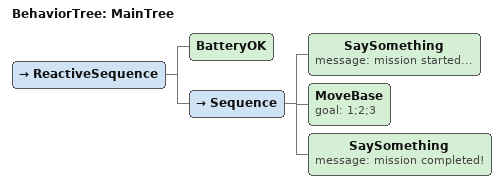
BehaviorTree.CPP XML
<root>
  <BehaviorTree ID="MainTree">
    <ReactiveSequence>
      <BatteryOK />
      <Sequence>
        <SaySomething message="mission started..." />
        <MoveBase goal="1;2;3" />
        <SaySomething message="mission completed!" />
      </Sequence>
    </ReactiveSequence>
  </BehaviorTree>
</root>
